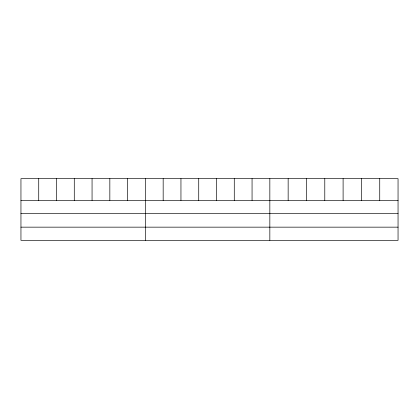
<?xml version="1.0" encoding="UTF-8"?>
<svg xmlns="http://www.w3.org/2000/svg" width="419" height="419" viewBox="0 0 419 419"><rect width="100%" height="100%" fill="white"/><g stroke="black" fill="none" stroke-linecap="round" stroke-linejoin="round"><path stroke-width="0.63" d="M398.05 213.575L398.05 178.667L20.95 178.667L20.95 240.333L398.05 240.333L398.05 213.575L20.95 213.575M20.95 200.397L398.05 200.397M20.95 227.156L398.05 227.156M379.734 178.667L379.734 200.397M361.419 178.667L361.419 200.397M343.103 178.667L343.103 200.397M324.783 178.667L324.783 200.397M306.467 178.667L306.467 200.397M288.152 178.667L288.152 200.397M269.836 178.667L269.836 240.333M252.06 178.667L252.06 200.397M234.279 178.667L234.279 200.397M216.503 178.667L216.503 200.397M198.726 178.667L198.726 200.397M180.95 178.667L180.95 200.397M163.169 178.667L163.169 200.397M145.393 178.667L145.393 240.333M127.617 178.667L127.617 200.397M109.836 178.667L109.836 200.397M92.06 178.667L92.06 200.397M74.283 178.667L74.283 200.397M56.507 178.667L56.507 200.397M38.726 178.667L38.726 200.397"/></g></svg>
